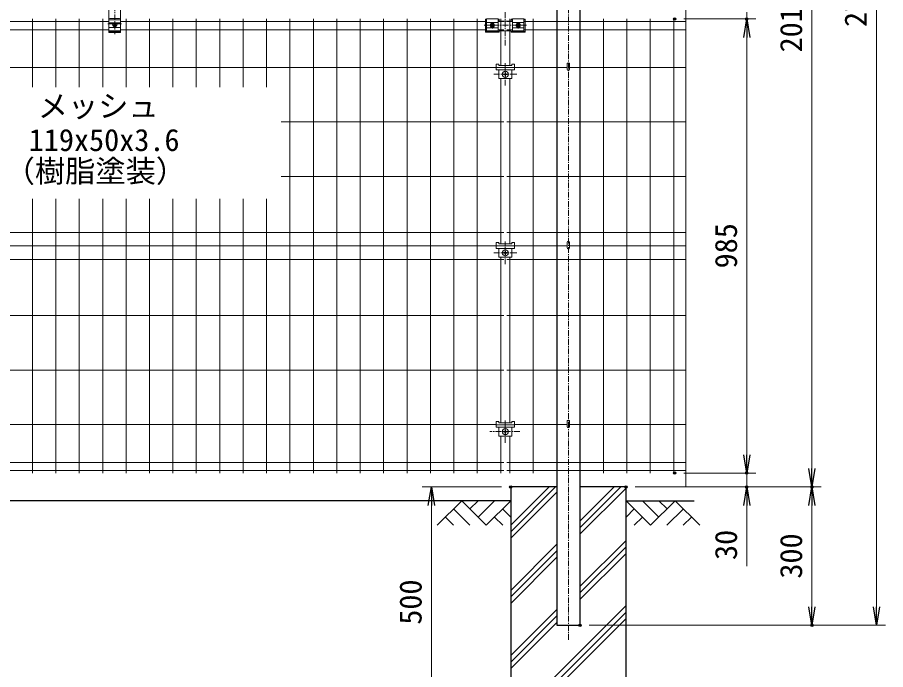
# Model space of a CAD drawing. Units: millimetres, scale not verified. Extents: x -4200 to 4200, y -2970 to 2970.
# Drawn here: x -2554 to -671, y -2142 to -727 of the extents above; entities that cross this region are included whole.
import ezdxf
from ezdxf.enums import TextEntityAlignment as Align

# ---------------------------------------------------------------- set-up
doc = ezdxf.new("R2010")
doc.units = ezdxf.units.MM
doc.header["$LTSCALE"] = 10
doc.header["$PDMODE"] = 32
doc.header["$PDSIZE"] = 5
doc.linetypes.add('USER1', pattern=[2, 1.25, -0.25, 0.25, -0.25])
for name, color, linetype, lineweight in [('0-2_D-BMK', 2, 'USER1', 13), ('0-4_D-STR-DIM', 7, 'Continuous', 13), ('0-5_0', 7, 'Continuous', 25), ('0-7_D-STR-TXT', 7, 'Continuous', 13), ('0-8_D-STR3', 3, 'Continuous', 13), ('0-9_D-STR1', 1, 'Continuous', 25), ('0-B_D-BGD', 7, 'Continuous', 25), ('0-C_D-DCR-HCH', 7, 'Continuous', 13), ('0-D_D-STR4', 7, 'Continuous', 25), ('0-E_D-STR5', 7, 'Continuous', 9)]:
    doc.layers.add(name, color=color, linetype=linetype, lineweight=lineweight)
doc.layers.add('0-6_DEFPOINTS', color=7, linetype='Continuous')
doc.styles.add('ＭＳ ゴシック', font='')
doc.styles.get('ＭＳ ゴシック').set_extended_font_data('MS Gothic')

# ---------------------------------------------------------------- blocks, each defined once
blk = doc.blocks.new('_OPEN')
at = {"layer": '0-5_0'}
blk.add_line((0, 0), (-10, 0), dxfattribs=at)
blk.add_lwpolyline([(-10, 1.667), (0, 0), (-10, -1.667)], dxfattribs=at)

msp = doc.modelspace()

# ---------------------------------------------------------------- linework, layer by layer
at = {"layer": '0-2_D-BMK'}
for p, q in [((-1358.86, 694.65), (-1358.86, -2080.1)), ((-2342.85, -700.61), (-2342.85, -763.31)), ((-1495.82, -787.8), (-1495.82, -715.39)), ((-2328.17, -740.82), (-2357.52, -740.82)), ((-1541.6, -744.13), (-1450, -744.13)), ((-1523.8, -751.01), (-1523.8, -736.53)), ((-1467.8, -751.01), (-1467.8, -736.53)), ((-1495.78, -874.78), (-1495.78, -825.98)), ((-1520.81, -850.38), (-1470.81, -850.38)), ((-1495.78, -1262.27), (-1495.78, -1213.47)), ((-1520.81, -1237.87), (-1470.81, -1237.87)), ((-1495.78, -1650.2), (-1495.78, -1601.4)), ((-1464.48, -1625.8), (-1529.3, -1625.8))]:
    msp.add_line(p, q, dxfattribs=at)
at = {"layer": '0-4_D-STR-DIM'}
for p, q in [((-1104.51, 783.55), (-1104.51, -1745.8)), ((-690.96, -2005.8), (-690.96, 639.41)), ((-830.96, 229.2), (-830.96, -1705.8)), ((-972.11, -715.35), (-972.11, -730.35)), ((-1108.58, -730.35), (-952.11, -730.35)), ((-1108.58, -730.35), (-952.11, -730.35)), ((-972.11, -770.35), (-972.11, -810.35)), ((-972.11, -770.35), (-972.11, -1675.8)), ((-972.11, -1675.8), (-972.11, -1635.8)), ((-1108.58, -1715.8), (-952.11, -1715.8)), ((-1108.58, -1715.8), (-952.11, -1715.8)), ((-972.11, -1715.8), (-972.11, -1745.8)), ((-1503.86, -1745.8), (-1676.18, -1745.8)), ((-1213.86, -1745.8), (-810.96, -1745.8)), ((-1213.86, -1745.8), (-952.11, -1745.8)), ((-1213.86, -1745.8), (-810.96, -1745.8)), ((-1656.18, -1785.8), (-1656.18, -2205.8)), ((-972.11, -1785.8), (-972.11, -1917.45)), ((-830.96, -1785.8), (-830.96, -2005.8)), ((-1313.86, -2045.8), (-670.96, -2045.8)), ((-1313.86, -2045.8), (-810.96, -2045.8))]:
    msp.add_line(p, q, dxfattribs=at)
at = {"layer": '0-6_DEFPOINTS'}
for p in [(-1128.58, -730.35), (-1128.58, -730.35), (-972.11, -730.35), (-1128.58, -1715.8), (-1128.58, -1715.8), (-972.11, -1715.8), (-1483.86, -1745.8), (-1233.86, -1745.8), (-972.11, -1745.8), (-830.96, -1745.8), (-1333.86, -2045.8), (-830.96, -2045.8)]:
    msp.add_point(p, dxfattribs=at)
at = {"layer": '0-8_D-STR3'}
for p, q in [((-2355.35, -703.48), (-2355.35, -759.91)), ((-2330.35, -703.48), (-2330.35, -759.91)), ((-2330.35, -732.21), (-2355.4, -732.21)), ((-2332.35, -729.12), (-2353.35, -729.12)), ((-1538.82, -730.96), (-1538.82, -758.76)), ((-1538.82, -730.96), (-1536.32, -730.96)), ((-1538.82, -732.37), (-1536.32, -732.37)), ((-1536.32, -729.97), (-1536.32, -756.18)), ((-1536.32, -729.97), (-1511.32, -729.97)), ((-1511.32, -729.97), (-1511.32, -756.18)), ((-1511.32, -730.96), (-1508.82, -730.96)), ((-1511.32, -732.37), (-1508.82, -732.37)), ((-1508.82, -730.96), (-1508.82, -735.2)), ((-1480.32, -730.96), (-1482.82, -730.96)), ((-1482.82, -730.96), (-1482.82, -735.2)), ((-1480.32, -732.37), (-1482.82, -732.37)), ((-1480.32, -729.97), (-1480.32, -756.18)), ((-1455.32, -729.97), (-1480.32, -729.97)), ((-1455.32, -729.97), (-1455.32, -756.18)), ((-1452.82, -730.96), (-1455.32, -730.96)), ((-1452.82, -732.37), (-1455.32, -732.37)), ((-1452.82, -730.96), (-1452.82, -758.76)), ((-2355.35, -738.64), (-2345.45, -738.64)), ((-2355.35, -748.59), (-2330.35, -748.59)), ((-2345.31, -738.39), (-2347.77, -742.64)), ((-2345.31, -746.9), (-2347.77, -742.64)), ((-2345.58, -740.6), (-2344.21, -741.96)), ((-2345.58, -744.69), (-2344.21, -743.33)), ((-2340.39, -738.39), (-2345.31, -738.39)), ((-2340.39, -746.9), (-2345.31, -746.9)), ((-2344.89, -739.92), (-2343.53, -741.28)), ((-2344.89, -745.37), (-2343.53, -744.01)), ((-2342.85, -751.55), (-2342.85, -735.05)), ((-2340.8, -739.92), (-2342.16, -741.28)), ((-2340.8, -745.37), (-2342.16, -744.01)), ((-2340.12, -740.6), (-2341.48, -741.96)), ((-2340.12, -744.69), (-2341.48, -743.33)), ((-2340.39, -738.39), (-2337.93, -742.64)), ((-2340.39, -746.9), (-2337.93, -742.64)), ((-2340.24, -738.64), (-2330.35, -738.64)), ((-1536.32, -737.73), (-1511.32, -737.73)), ((-1536.32, -749.67), (-1511.32, -749.67)), ((-1526.28, -739.87), (-1528.74, -744.13)), ((-1526.28, -748.39), (-1528.74, -744.13)), ((-1526.55, -742.08), (-1525.19, -743.45)), ((-1526.55, -746.18), (-1525.19, -744.81)), ((-1521.36, -739.87), (-1526.28, -739.87)), ((-1521.36, -748.39), (-1526.28, -748.39)), ((-1525.87, -741.4), (-1524.51, -742.77)), ((-1525.87, -746.86), (-1524.51, -745.5)), ((-1521.78, -741.4), (-1523.14, -742.77)), ((-1521.78, -746.86), (-1523.14, -745.5)), ((-1521.09, -742.08), (-1522.46, -743.45)), ((-1521.09, -746.18), (-1522.46, -744.81)), ((-1521.36, -739.87), (-1518.91, -744.13)), ((-1521.36, -748.39), (-1518.91, -744.13)), ((-1482.82, -735.2), (-1508.82, -735.2)), ((-1455.32, -737.73), (-1480.32, -737.73)), ((-1455.32, -749.67), (-1480.32, -749.67)), ((-1470.28, -739.87), (-1472.74, -744.13)), ((-1470.28, -748.39), (-1472.74, -744.13)), ((-1470.55, -742.08), (-1469.19, -743.45)), ((-1470.55, -746.18), (-1469.19, -744.81)), ((-1470.28, -739.87), (-1465.36, -739.87)), ((-1470.28, -748.39), (-1465.36, -748.39)), ((-1469.87, -741.4), (-1468.51, -742.77)), ((-1469.87, -746.86), (-1468.51, -745.5)), ((-1465.78, -741.4), (-1467.14, -742.77)), ((-1465.78, -746.86), (-1467.14, -745.5)), ((-1465.09, -742.08), (-1466.46, -743.45)), ((-1465.09, -746.18), (-1466.46, -744.81)), ((-1465.36, -739.87), (-1462.91, -744.13)), ((-1465.36, -748.39), (-1462.91, -744.13)), ((-2330.38, -755.93), (-2355.38, -755.93)), ((-2330.35, -757.87), (-2355.35, -757.87)), ((-2330.35, -759.91), (-2355.35, -759.91)), ((-1538.82, -757.57), (-1508.82, -757.57)), ((-1538.82, -758.76), (-1508.82, -758.76)), ((-1536.32, -756.18), (-1511.32, -756.18)), ((-1482.82, -756.18), (-1508.82, -756.18)), ((-1508.82, -758.76), (-1508.82, -756.18)), ((-1482.82, -758.76), (-1482.82, -756.18)), ((-1452.82, -757.57), (-1482.82, -757.57)), ((-1452.82, -758.76), (-1482.82, -758.76)), ((-1455.32, -756.18), (-1480.32, -756.18)), ((-1515.81, -828.08), (-1509.81, -828.08)), ((-1515.81, -828.08), (-1515.81, -840.88)), ((-1509.81, -828.08), (-1509.81, -830.98)), ((-1481.81, -828.08), (-1475.81, -828.08)), ((-1481.81, -828.08), (-1481.81, -830.98)), ((-1475.81, -828.08), (-1475.81, -840.88)), ((-1361.46, -827.23), (-1361.46, -839.4)), ((-1356.26, -827.23), (-1356.26, -839.4)), ((-1515.81, -835.38), (-1475.81, -835.38)), ((-1515.81, -840.88), (-1475.81, -840.88)), ((-1509.81, -830.98), (-1481.81, -830.98)), ((-1509.81, -840.88), (-1509.81, -859.88)), ((-1496.28, -846.88), (-1496.28, -848.88)), ((-1495.28, -846.88), (-1495.28, -848.88)), ((-1481.81, -840.88), (-1481.81, -859.88)), ((-1509.81, -859.88), (-1481.81, -859.88)), ((-1499.28, -849.88), (-1497.28, -849.88)), ((-1499.28, -850.88), (-1497.28, -850.88)), ((-1496.28, -853.88), (-1496.28, -851.88)), ((-1495.28, -853.88), (-1495.28, -851.88)), ((-1492.28, -849.88), (-1494.28, -849.88)), ((-1492.28, -850.88), (-1494.28, -850.88)), ((-1515.81, -1215.57), (-1509.81, -1215.57)), ((-1515.81, -1215.57), (-1515.81, -1228.37)), ((-1515.81, -1222.87), (-1475.81, -1222.87)), ((-1509.81, -1215.57), (-1509.81, -1218.47)), ((-1509.81, -1218.47), (-1481.81, -1218.47)), ((-1481.81, -1215.57), (-1475.81, -1215.57)), ((-1481.81, -1215.57), (-1481.81, -1218.47)), ((-1475.81, -1215.57), (-1475.81, -1228.37)), ((-1361.46, -1214.73), (-1361.46, -1226.9)), ((-1356.26, -1214.73), (-1356.26, -1226.9)), ((-1515.81, -1228.37), (-1475.81, -1228.37)), ((-1509.81, -1228.37), (-1509.81, -1247.37)), ((-1499.28, -1237.37), (-1497.28, -1237.37)), ((-1499.28, -1238.37), (-1497.28, -1238.37)), ((-1496.28, -1234.37), (-1496.28, -1236.37)), ((-1496.28, -1241.37), (-1496.28, -1239.37)), ((-1495.28, -1234.37), (-1495.28, -1236.37)), ((-1495.28, -1241.37), (-1495.28, -1239.37)), ((-1492.28, -1237.37), (-1494.28, -1237.37)), ((-1492.28, -1238.37), (-1494.28, -1238.37)), ((-1481.81, -1228.37), (-1481.81, -1247.37)), ((-1509.81, -1247.37), (-1481.81, -1247.37)), ((-1515.81, -1603.5), (-1515.81, -1616.3)), ((-1515.81, -1603.5), (-1509.81, -1603.5)), ((-1515.81, -1610.8), (-1475.81, -1610.8)), ((-1515.81, -1616.3), (-1475.81, -1616.3)), ((-1509.81, -1616.3), (-1509.81, -1635.3)), ((-1481.81, -1603.5), (-1475.81, -1603.5)), ((-1481.81, -1603.5), (-1481.81, -1606.4)), ((-1481.81, -1616.3), (-1481.81, -1635.3)), ((-1475.81, -1603.5), (-1475.81, -1616.3)), ((-1361.46, -1602.63), (-1361.46, -1614.8)), ((-1356.26, -1602.63), (-1356.26, -1614.8)), ((-1509.81, -1635.3), (-1481.81, -1635.3)), ((-1499.28, -1625.3), (-1497.28, -1625.3)), ((-1499.28, -1626.3), (-1497.28, -1626.3)), ((-1496.28, -1622.3), (-1496.28, -1624.3)), ((-1496.28, -1629.3), (-1496.28, -1627.3)), ((-1495.28, -1622.3), (-1495.28, -1624.3)), ((-1495.28, -1629.3), (-1495.28, -1627.3)), ((-1492.28, -1625.3), (-1494.28, -1625.3)), ((-1492.28, -1626.3), (-1494.28, -1626.3))]:
    msp.add_line(p, q, dxfattribs=at)
msp.add_lwpolyline([(-1509.81, -1603.5), (-1509.81, -1606.4), (-1481.81, -1606.4)], dxfattribs=at)
for centre, radius in [((-2342.85, -742.64), 4.26), ((-1523.82, -744.13), 4.26), ((-1467.82, -744.13), 4.26), ((-1495.78, -850.38), 6.5), ((-1495.78, -1237.87), 6.5), ((-1495.78, -1625.8), 6.5)]:
    msp.add_circle(centre, radius, dxfattribs=at)
for centre, radius, start, end in [((-2353.35, -727.12), 2, 180, 270), ((-2332.35, -727.12), 2, 270, 0), ((-2345.24, -745.03), 0.483, 135, 314.99998), ((-2345.23, -740.26), 0.483, 44.99953, 224.99952), ((-2342.85, -741.44), 3.62, 57.53826, 122.46174), ((-2342.85, -743.85), 3.62, 237.53826, 302.46174), ((-2344.89, -742.64), 0.965, 314.99999, 45), ((-2342.85, -740.6), 0.965, 225.00001, 314.99999), ((-2342.85, -744.69), 0.965, 45, 135), ((-2340.8, -742.64), 0.965, 135, 225.00001), ((-2340.46, -740.26), 0.483, 315, 135), ((-2340.46, -745.03), 0.483, 225.00001, 44.99999), ((-1523.82, -742.84), 4, 4.65818, 175.34501), ((-1523.82, -745.41), 4, 184.89555, 355.10576), ((-1526.21, -741.74), 0.483, 44.99953, 224.99952), ((-1526.21, -746.52), 0.483, 135, 314.99998), ((-1525.87, -744.13), 0.965, 314.99999, 45), ((-1523.82, -742.08), 0.965, 225.00001, 314.99999), ((-1523.82, -746.18), 0.965, 45, 135), ((-1521.78, -744.13), 0.965, 135, 225.00001), ((-1521.44, -741.74), 0.483, 315, 135), ((-1521.44, -746.52), 0.483, 225.00001, 44.99999), ((-1467.82, -742.84), 4, 4.65499, 175.34182), ((-1467.82, -745.41), 4, 184.89424, 355.10445), ((-1470.21, -741.74), 0.483, 45, 225), ((-1470.21, -746.52), 0.483, 135.00001, 314.99999), ((-1469.87, -744.13), 0.965, 314.99999, 45), ((-1467.82, -742.08), 0.965, 225.00001, 314.99999), ((-1467.82, -746.18), 0.965, 45, 135), ((-1465.78, -744.13), 0.965, 135, 225.00001), ((-1465.44, -741.74), 0.483, 315.00048, 135.00047), ((-1465.44, -746.52), 0.483, 225.00002, 45), ((-1495.78, -846.88), 0.5, 0, 179.99999), ((-1358.86, -839.4), 2.6, 180, 0), ((-1499.28, -850.38), 0.5, 90.00001, 270), ((-1497.28, -848.88), 1, 270, 0.00001), ((-1497.28, -851.88), 1, 0, 90), ((-1495.78, -853.88), 0.5, 180.00002, 0.00001), ((-1494.28, -848.88), 1, 180.00001, 270), ((-1494.28, -851.88), 1, 90, 180.00001), ((-1492.28, -850.38), 0.5, 270.00049, 90.00046), ((-1499.28, -1237.87), 0.5, 90.00001, 270), ((-1497.28, -1236.37), 1, 270, 0.00001), ((-1497.28, -1239.37), 1, 0, 90), ((-1495.78, -1234.37), 0.5, 0, 179.99999), ((-1495.78, -1241.37), 0.5, 180.00002, 0.00001), ((-1494.28, -1236.37), 1, 180.00001, 270), ((-1494.28, -1239.37), 1, 90, 180.00001), ((-1492.28, -1237.87), 0.5, 270.00049, 90.00046), ((-1358.86, -1226.9), 2.6, 180, 0), ((-1358.86, -1614.8), 2.6, 180, 0), ((-1499.28, -1625.8), 0.5, 90.00001, 270), ((-1497.28, -1624.3), 1, 270, 0.00001), ((-1497.28, -1627.3), 1, 0, 90), ((-1495.78, -1622.3), 0.5, 0, 179.99999), ((-1495.78, -1629.3), 0.5, 180.00002, 0.00001), ((-1494.28, -1624.3), 1, 180.00001, 270), ((-1494.28, -1627.3), 1, 90, 180.00001), ((-1492.28, -1625.8), 0.5, 270.00049, 90.00046)]:
    msp.add_arc(centre, radius, start, end, dxfattribs=at)
for centre in [(-1358.86, -827.25), (-1358.86, -1214.75), (-1358.86, -1602.65)]:
    msp.add_ellipse(centre, major_axis=(-2.6, 0), ratio=0.649974, start_param=3.1415927, end_param=6.2831853, dxfattribs=at)
at = {"layer": '0-9_D-STR1'}
for p, q in [((-1383.83, 679.55), (-1383.83, -2045.8)), ((-1333.83, 679.55), (-1333.83, -2045.8)), ((-1383.86, -2045.8), (-1333.86, -2045.8))]:
    msp.add_line(p, q, dxfattribs=at)
at = {"layer": '0-B_D-BGD'}
for p, q in [((-1483.86, -1775.8), (-3233.86, -1775.8)), ((-1233.86, -1775.8), (-1086.19, -1775.8))]:
    msp.add_line(p, q, dxfattribs=at)
at = {"layer": '0-C_D-DCR-HCH'}
for p, q in [((-1483.86, -1828.79), (-1400.87, -1745.8)), ((-1483.86, -1842.94), (-1386.72, -1745.8)), ((-1333.86, -1834.36), (-1245.3, -1745.8)), ((-1333.86, -1820.22), (-1259.45, -1745.8)), ((-1333.86, -1848.5), (-1233.86, -1748.5)), ((-1483.86, -1857.08), (-1383.86, -1757.08)), ((-1590.28, -1775.8), (-1643.49, -1829.02)), ((-1590.28, -1775.8), (-1537.07, -1829.02)), ((-1572.54, -1793.54), (-1554.81, -1775.8)), ((-1554.81, -1811.28), (-1519.33, -1775.8)), ((-1537.07, -1829.02), (-1483.86, -1775.8)), ((-1180.65, -1829.02), (-1233.86, -1775.8)), ((-1162.91, -1811.28), (-1198.38, -1775.8)), ((-1127.43, -1775.8), (-1180.65, -1829.02)), ((-1145.08, -1793.63), (-1162.91, -1775.8)), ((-1127.43, -1775.8), (-1074.22, -1829.02)), ((-1608.02, -1793.54), (-1572.38, -1829.02)), ((-1501.59, -1793.54), (-1483.86, -1811.2)), ((-1216.12, -1793.54), (-1233.86, -1811.2)), ((-1109.7, -1793.54), (-1145.33, -1829.02)), ((-1625.76, -1811.28), (-1607.94, -1829.02)), ((-1519.33, -1811.28), (-1501.51, -1829.02)), ((-1198.38, -1811.28), (-1216.2, -1829.02)), ((-1091.96, -1811.28), (-1109.78, -1829.02)), ((-1333.86, -1961.64), (-1233.86, -1861.64)), ((-1483.86, -1970.22), (-1383.86, -1870.22)), ((-1333.86, -1975.78), (-1233.86, -1875.78)), ((-1483.86, -1984.36), (-1383.86, -1884.36)), ((-1483.86, -1998.5), (-1383.86, -1898.5)), ((-1333.86, -1989.92), (-1233.86, -1889.92)), ((-1483.86, -2111.64), (-1383.86, -2011.64)), ((-1476.6, -2245.8), (-1233.86, -2003.06)), ((-1483.86, -2125.78), (-1383.86, -2025.78)), ((-1462.46, -2245.8), (-1233.86, -2017.2)), ((-1448.32, -2245.8), (-1233.86, -2031.34)), ((-1483.86, -2139.92), (-1383.86, -2039.92))]:
    msp.add_line(p, q, dxfattribs=at)
at = {"layer": '0-D_D-STR4'}
msp.add_lwpolyline([(-1383.86, -1745.8), (-1483.86, -1745.8), (-1483.86, -2245.8), (-1233.86, -2245.8), (-1233.86, -1745.8), (-1333.86, -1745.8)], dxfattribs=at)
at = {"layer": '0-E_D-STR5'}
for p, q in [((-2521.28, -730.35), (-2521.28, -878.05)), ((-2470.51, -730.35), (-2470.51, -878.05)), ((-2419.75, -730.35), (-2419.75, -878.05)), ((-2368.98, -730.35), (-2368.98, -878.05)), ((-2318.21, -730.35), (-2318.21, -878.05)), ((-2267.44, -730.35), (-2267.44, -878.05)), ((-2216.67, -730.35), (-2216.67, -878.05)), ((-2165.9, -730.35), (-2165.9, -878.05)), ((-2115.13, -730.35), (-2115.13, -878.05)), ((-2064.36, -730.35), (-2064.36, -878.05)), ((-2013.59, -730.35), (-2013.59, -878.05)), ((-1962.82, -730.35), (-1962.82, -1715.8)), ((-1912.05, -730.35), (-1912.05, -1715.8)), ((-1861.28, -730.35), (-1861.28, -1715.8)), ((-1810.51, -730.35), (-1810.51, -1715.8)), ((-1759.75, -730.35), (-1759.75, -1715.8)), ((-1708.98, -730.35), (-1708.98, -1715.8)), ((-1658.21, -730.35), (-1658.21, -1715.8)), ((-1607.39, -730.35), (-1607.39, -1715.8)), ((-1556.62, -730.35), (-1556.62, -1715.8)), ((-1505.85, -730.35), (-1505.85, -830.98)), ((-1485.9, -730.35), (-1485.9, -830.98)), ((-1435.13, -730.35), (-1435.13, -1715.8)), ((-1384.36, -730.35), (-1384.36, -1715.8)), ((-1333.59, -730.35), (-1333.59, -1715.8)), ((-1282.82, -730.35), (-1282.82, -1715.8)), ((-1232.05, -730.35), (-1232.05, -1715.8)), ((-1181.28, -730.35), (-1181.28, -1715.8)), ((-1130.51, -730.35), (-1130.51, -1715.8)), ((-2355.35, -736.2), (-3455.33, -736.2)), ((-1536.3, -736.2), (-2330.35, -736.2)), ((-1498.81, -736.2), (-1511.32, -736.2)), ((-1480.32, -736.2), (-1492.81, -736.2)), ((-1104.51, -736.2), (-1455.3, -736.2)), ((-2355.35, -753.83), (-3455.33, -753.83)), ((-1536.3, -753.83), (-2330.35, -753.83)), ((-1498.81, -753.83), (-1511.32, -753.83)), ((-1480.32, -753.83), (-1492.81, -753.83)), ((-1104.51, -753.83), (-1455.3, -753.83)), ((-1515.81, -835.37), (-3356.26, -835.37)), ((-1361.46, -835.37), (-1475.81, -835.37)), ((-1104.51, -835.37), (-1356.26, -835.37)), ((-1505.85, -859.88), (-1505.85, -1218.47)), ((-1485.9, -859.88), (-1485.9, -1218.47)), ((-1498.8, -953.85), (-1982.15, -953.85)), ((-1104.51, -953.85), (-1492.78, -953.85)), ((-1498.8, -1072.35), (-1982.15, -1072.35)), ((-1104.51, -1072.35), (-1492.78, -1072.35)), ((-2521.28, -1120.44), (-2521.28, -1715.8)), ((-2470.51, -1120.44), (-2470.51, -1715.8)), ((-2419.75, -1120.44), (-2419.75, -1715.8)), ((-2368.98, -1120.44), (-2368.98, -1715.8)), ((-2318.21, -1120.44), (-2318.21, -1715.8)), ((-2267.44, -1120.44), (-2267.44, -1715.8)), ((-2216.67, -1120.44), (-2216.67, -1715.8)), ((-2165.9, -1120.44), (-2165.9, -1715.8)), ((-2115.13, -1120.44), (-2115.13, -1715.8)), ((-2064.36, -1120.44), (-2064.36, -1715.8)), ((-2013.59, -1120.44), (-2013.59, -1715.8)), ((-1498.8, -1193.35), (-3492.81, -1193.35)), ((-1104.51, -1193.35), (-1492.78, -1193.35)), ((-1515.81, -1222.87), (-3356.26, -1222.87)), ((-1361.46, -1222.87), (-1475.81, -1222.87)), ((-1104.51, -1222.87), (-1356.26, -1222.87)), ((-1498.8, -1252.35), (-3492.81, -1252.35)), ((-1505.85, -1247.37), (-1505.85, -1606.4)), ((-1104.51, -1252.35), (-1492.78, -1252.35)), ((-1485.9, -1247.37), (-1485.9, -1606.4)), ((-1498.8, -1373.52), (-3492.81, -1373.52)), ((-1104.51, -1373.52), (-1492.78, -1373.52)), ((-1498.8, -1492.16), (-3492.81, -1492.16)), ((-1104.51, -1492.16), (-1492.78, -1492.16)), ((-1515.81, -1610.4), (-3356.26, -1610.4)), ((-1361.46, -1610.4), (-1475.81, -1610.4)), ((-1104.51, -1610.4), (-1356.26, -1610.4)), ((-1505.85, -1635.3), (-1505.85, -1715.8)), ((-1485.9, -1635.3), (-1485.9, -1715.8)), ((-1498.8, -1692.78), (-3492.81, -1692.78)), ((-1104.51, -1692.78), (-1492.78, -1692.78)), ((-1498.8, -1710.4), (-3492.81, -1710.4)), ((-1104.51, -1710.4), (-1492.78, -1710.4))]:
    msp.add_line(p, q, dxfattribs=at)

# ---------------------------------------------------------------- block references
at = {"layer": '0-4_D-STR-DIM', "xscale": 4, "yscale": 4}
for p, rotation in [((-972.11, -730.35), 90), ((-972.11, -730.35), 90), ((-972.11, -1715.8), 270), ((-972.11, -1715.8), 270), ((-830.96, -1745.8), 270), ((-1656.18, -1745.8), 90), ((-972.11, -1745.8), 90), ((-830.96, -1745.8), 90), ((-830.96, -2045.8), 270), ((-690.96, -2045.8), 270)]:
    msp.add_blockref('_OPEN', p, dxfattribs=dict(at, rotation=rotation))

# ---------------------------------------------------------------- texts
at = {"layer": '0-4_D-STR-DIM', "style": 'ＭＳ ゴシック'}
for s, p in [('2725', (-697.71, -747.8)), ('2015', (-837.71, -802.9)), ('985', (-978.85, -1271.55)), ('30', (-978.85, -1904.25)), ('300', (-837.71, -1944.68)), ('500', (-1662.92, -2044.68))]:
    msp.add_text(s, height=48.09, rotation=90, dxfattribs=at).set_placement(p, align=Align.BOTTOM_LEFT)
at = {"layer": '0-7_D-STR-TXT', "style": 'ＭＳ ゴシック'}
for s, p in [('メッシュ', (-2509.89, -957.78)), ('119x50x3.6', (-2529.44, -1031.37)), ('（樹脂塗装）', (-2581.62, -1098.96))]:
    msp.add_text(s, height=48.09, dxfattribs=at).set_placement(p, align=Align.BOTTOM_LEFT)

doc.saveas('drawing.dxf')
